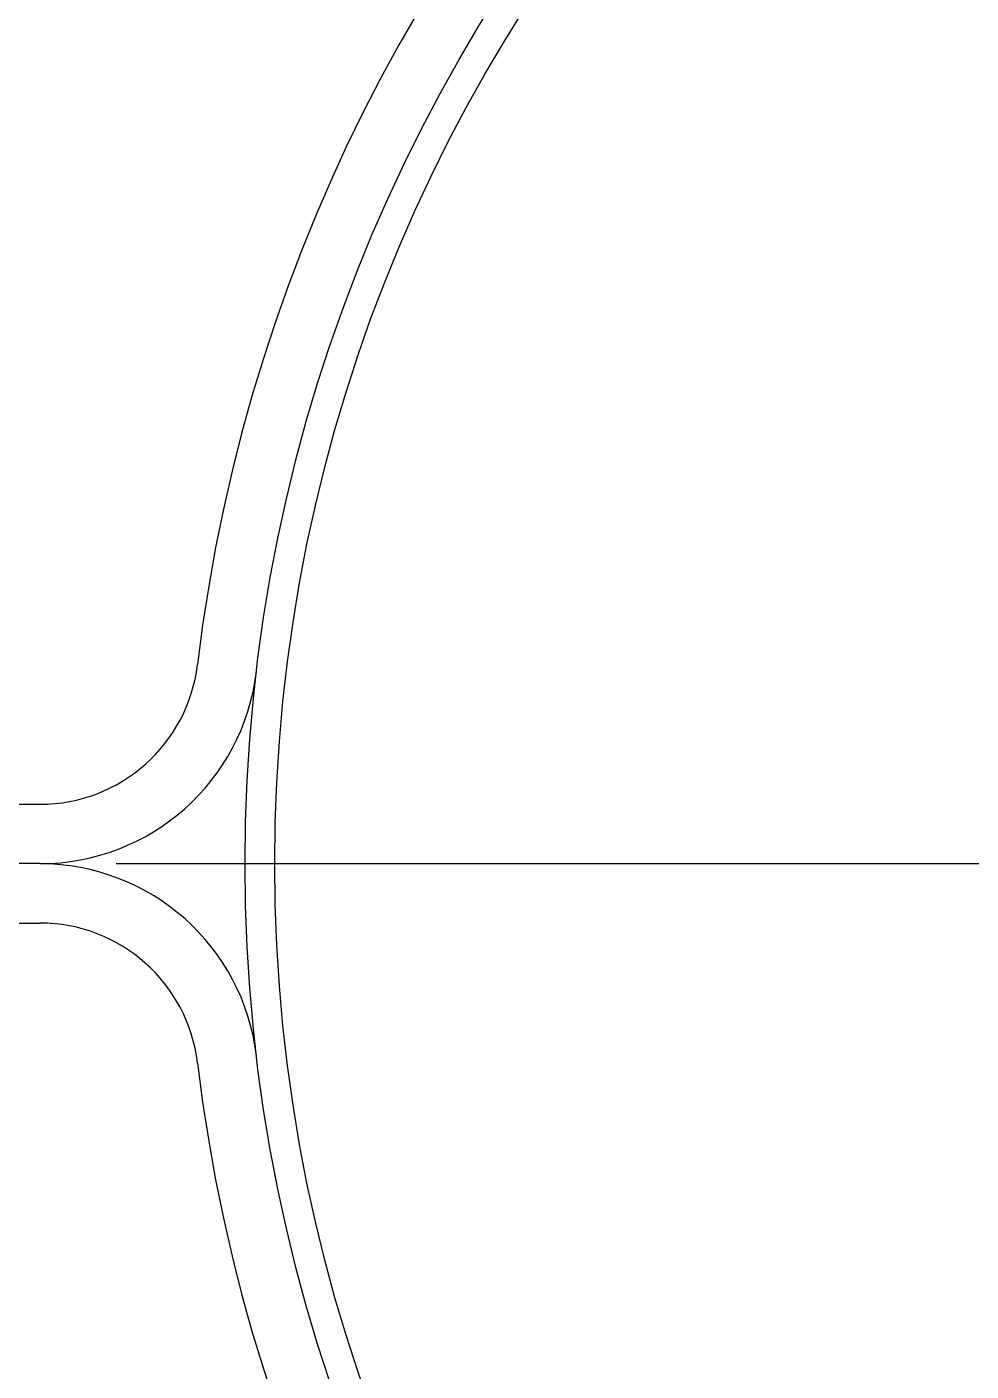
# Model space of a CAD drawing. Extents: x 27938 to 650306, y -92720 to 1524912.
# Drawn here: x 294127 to 294975, y 828917 to 830125 of the extents above; entities that cross this region are included whole.
import ezdxf

# ---------------------------------------------------------------- set-up
doc = ezdxf.new("R2010")
doc.units = 0
doc.header["$LTSCALE"] = 1000
doc.header["$MEASUREMENT"] = 0
doc.linetypes.add('CENTER', pattern=[50.8, 31.75, -6.35, 6.35, -6.35])

msp = doc.modelspace()

# ---------------------------------------------------------------- linework, layer by layer
at = {"linetype": 'Continuous'}
for p, q in [((293411.9, 829426.4), (294138.5, 829426.4)), ((294138.5, 829373), (293411.9, 829373)), ((293411.9, 829319.6), (294138.5, 829319.6))]:
    msp.add_line(p, q, dxfattribs=at)
at = {"color": 0, "linetype": 'CENTER'}
msp.add_line((294206.9, 829373), (297341.5, 829373), dxfattribs=at)
at = {"linetype": 'Continuous'}
for radius in [1451.6, 1424.9]:
    msp.add_circle((295774.2, 829373), radius, dxfattribs=at)
for centre, radius, start, end in [((295774.2, 829373), 1505, 6.8242, 173.1758), ((294138.5, 829568.7), 142.4, 270, 353.1758), ((294138.5, 829568.7), 195.7, 270, 353.1758), ((294138.5, 829177.2), 195.7, 6.8242, 90), ((294138.5, 829177.2), 142.4, 6.8242, 90), ((295774.2, 829373), 1505, 186.8242, 353.1758)]:
    msp.add_arc(centre, radius, start, end, dxfattribs=at)

doc.saveas('drawing.dxf')
